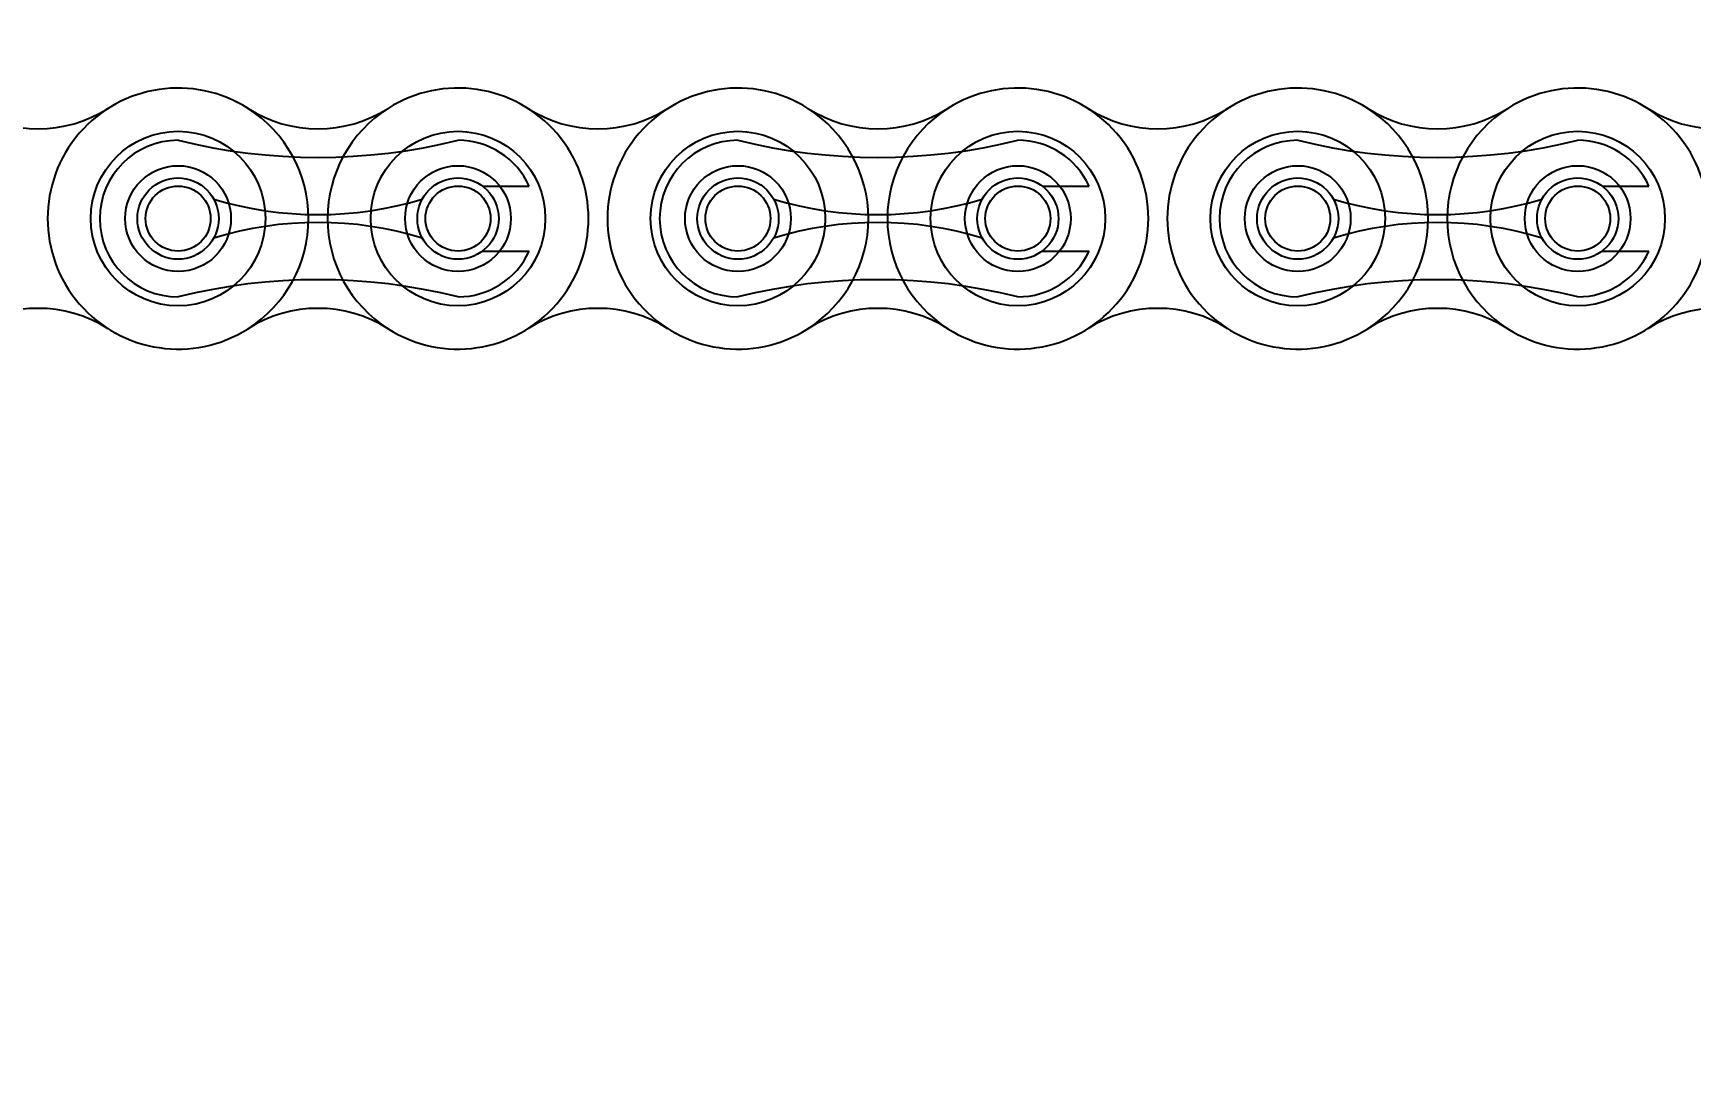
# Model space of a CAD drawing. Header units: metres. Extents: x 0 to 21025, y 0 to 14850.
# Drawn here: x 2276.4 to 2351.6, y 6365.1 to 6412.1 of the extents above; entities that cross this region are included whole.
import ezdxf

# ---------------------------------------------------------------- set-up
doc = ezdxf.new("R2010")
doc.units = ezdxf.units.M
doc.header["$LTSCALE"] = 25
doc.linetypes.add('HIDDEN2', pattern=[4.7625, 3.175, -1.5875])
for name, color, linetype in [('18_COTAS', 7, 'Continuous'), ('SL4', 4, 'Continuous'), ('ST1', 7, 'HIDDEN2')]:
    doc.layers.add(name, color=color, linetype=linetype)
doc.styles.add('ROMANS', font='ROMANS.SHX')
doc.dimstyles.new('25___1-25', dxfattribs={"dimscale": 25, "dimtxt": 2.5, "dimasz": 2, "dimexe": 1.5, "dimexo": 1, "dimgap": 0.5, "dimtad": 1, "dimzin": 12, "dimtxsty": 'ROMANS', "dimcen": 0, "dimclrd": 256, "dimclre": 256, "dimclrt": 3, "dimazin": 3, "dimtfac": 1, "dimtmove": 0, "dimatfit": 0, "dimfxl": 1, "dimlwd": -1, "dimlwe": -1, "dimarcsym": 0})

# ---------------------------------------------------------------- blocks, each defined once
blk = doc.blocks.new('*D13')
at = {"layer": '18_COTAS', "transparency": 16777216}
for p, q in [((2083.564, 6357.865), (2083.564, 7037.945)), ((6382.514, 6357.865), (6382.514, 7037.945)), ((2133.564, 7000.445), (6332.514, 7000.445))]:
    blk.add_line(p, q, dxfattribs=at)
for points in [[(2133.564, 7008.778), (2133.564, 6992.112), (2083.564, 7000.445)], [(6332.514, 7008.778), (6332.514, 6992.112), (6382.514, 7000.445)]]:
    blk.add_solid(points, dxfattribs=at)
at = {"layer": 'Defpoints', "color": 0, "transparency": 16777216}
for p in [(6382.514, 7000.445), (2083.564, 6332.865), (6382.514, 6332.865)]:
    blk.add_point(p, dxfattribs=at)
at = {"layer": '18_COTAS', "color": 3, "transparency": 16777216, "insert": (4233.039, 7050.147), "char_height": 62.5, "attachment_point": 5, "style": 'ROMANS'}
blk.add_mtext('4298,95', dxfattribs=at)

msp = doc.modelspace()

# ---------------------------------------------------------------- linework, layer by layer
at = {"layer": 'SL4'}
for centre, radius in [((2282.931, 6403.705), 2.399), ((2295.631, 6403.705), 2.398), ((2308.331, 6403.705), 2.399), ((2321.031, 6403.705), 2.399), ((2333.731, 6403.705), 2.399), ((2346.431, 6403.705), 2.399)]:
    msp.add_circle(centre, radius, dxfattribs=at)
for centre, start, end in [((2282.931, 6403.705), 57.56669, 302.43331), ((2295.631, 6403.705), 237.56669, 122.43331), ((2308.331, 6403.705), 57.56669, 302.43331), ((2321.031, 6403.705), 237.56669, 122.43331), ((2333.731, 6403.705), 57.56669, 302.43331), ((2346.431, 6403.705), 237.56669, 122.43331), ((2276.581, 6413.698), 237.56669, 302.43331), ((2289.281, 6413.698), 237.56669, 302.43331), ((2301.981, 6413.698), 237.56669, 302.43331), ((2314.681, 6413.698), 237.56669, 302.43331), ((2327.381, 6413.698), 237.56669, 302.43331), ((2340.081, 6413.698), 237.56669, 302.43331), ((2352.781, 6413.698), 237.56669, 302.43331), ((2276.581, 6393.712), 57.56669, 122.43331), ((2289.281, 6393.712), 57.56669, 122.43331), ((2301.981, 6393.712), 57.56669, 122.43331), ((2314.681, 6393.712), 57.56669, 122.43331), ((2327.381, 6393.712), 57.56669, 122.43331), ((2340.081, 6393.712), 57.56669, 122.43331), ((2352.781, 6393.712), 57.56669, 122.43331)]:
    msp.add_arc(centre, 5.92, start, end, dxfattribs=at)
at = {"layer": 'ST1'}
for p, q in [((2296.738, 6405.181), (2298.861, 6405.181)), ((2322.138, 6405.181), (2324.261, 6405.181)), ((2347.538, 6405.181), (2349.661, 6405.181)), ((2296.738, 6402.229), (2298.861, 6402.229)), ((2322.138, 6402.229), (2324.261, 6402.229)), ((2347.538, 6402.229), (2349.661, 6402.229))]:
    msp.add_line(p, q, dxfattribs=at)
for centre, radius in [((2282.931, 6403.705), 3.96), ((2295.631, 6403.705), 3.96), ((2308.331, 6403.705), 3.96), ((2321.031, 6403.705), 3.96), ((2333.731, 6403.705), 3.96), ((2346.431, 6403.705), 3.96), ((2282.931, 6403.705), 1.845), ((2295.631, 6403.705), 1.845), ((2308.331, 6403.705), 1.845), ((2321.031, 6403.705), 1.845), ((2333.731, 6403.705), 1.845), ((2346.431, 6403.705), 1.845), ((2282.931, 6403.705), 1.476), ((2295.631, 6403.705), 1.476), ((2308.331, 6403.705), 1.476), ((2321.031, 6403.705), 1.476), ((2333.731, 6403.705), 1.476), ((2346.431, 6403.705), 1.476)]:
    msp.add_circle(centre, radius, dxfattribs=at)
for centre, radius, start, end in [((2282.931, 6403.705), 5.92, 302.43324, 57.56676), ((2295.631, 6403.705), 5.92, 122.43328, 237.56672), ((2308.331, 6403.705), 5.92, 302.43328, 57.56672), ((2321.031, 6403.705), 5.92, 122.43328, 237.56672), ((2333.731, 6403.705), 5.92, 302.43324, 57.56676), ((2346.431, 6403.705), 5.92, 122.43328, 237.56672), ((2282.931, 6403.705), 3.552, 90, 270), ((2289.281, 6432.802), 26.322, 256.04015, 283.95985), ((2295.631, 6403.705), 3.552, 24.55336, 90), ((2308.331, 6403.705), 3.552, 90, 270), ((2314.681, 6432.802), 26.322, 256.04015, 283.95985), ((2321.031, 6403.705), 3.552, 24.55336, 90), ((2333.731, 6403.705), 3.552, 90, 270), ((2340.081, 6432.802), 26.322, 256.04015, 283.95985), ((2346.431, 6403.705), 3.552, 24.55336, 90), ((2289.281, 6420.058), 16.175, 252.993, 287.007), ((2314.681, 6420.058), 16.175, 252.993, 287.007), ((2340.081, 6420.058), 16.175, 252.993, 287.007), ((2289.281, 6387.353), 16.175, 72.993, 107.007), ((2314.681, 6387.353), 16.175, 72.993, 107.007), ((2340.081, 6387.353), 16.175, 72.993, 107.007), ((2295.631, 6403.705), 3.552, 270, 335.44664), ((2321.031, 6403.705), 3.552, 270, 335.44664), ((2346.431, 6403.705), 3.552, 270, 335.44664), ((2289.281, 6374.609), 26.322, 76.04015, 103.95985), ((2314.681, 6374.609), 26.322, 76.04015, 103.95985), ((2340.081, 6374.609), 26.322, 76.04015, 103.95985)]:
    msp.add_arc(centre, radius, start, end, dxfattribs=at)

# ---------------------------------------------------------------- dimensions: what is measured, and where the dimension line sits
at = {"layer": '18_COTAS'}
dim = msp.add_linear_dim(base=(6382.514, 7000.445), p1=(2083.564, 6332.865), p2=(6382.514, 6332.865), dimstyle='25___1-25', dxfattribs=at)
dim.commit()
dim.dimension.update_dxf_attribs({"geometry": '*D13', "text_midpoint": (4233.039, 7050.147)})

doc.saveas('drawing.dxf')
